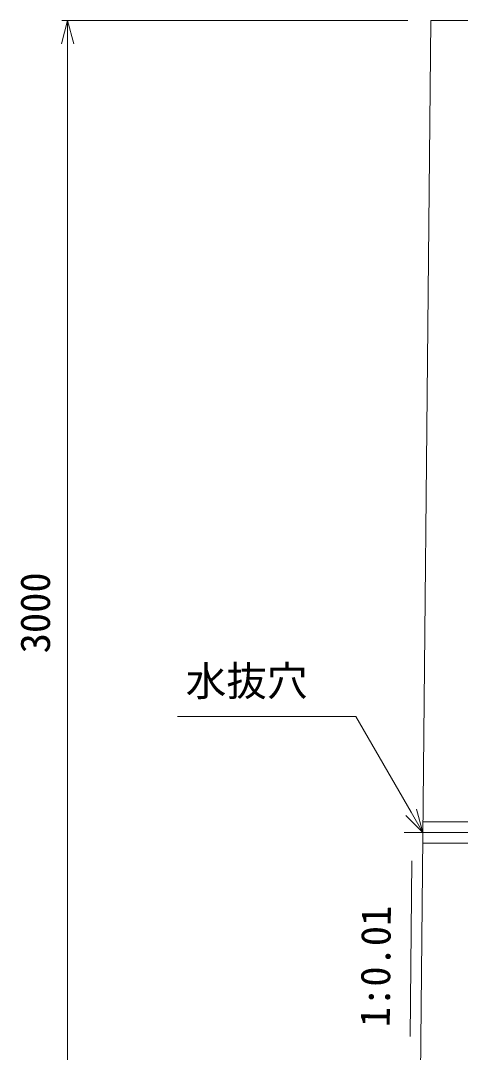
# Model space of a CAD drawing. Units: millimetres, scale not verified. Extents: x 748 to 253048, y 13754 to 73154.
# Drawn here: x 216742 to 220534, y 48534 to 57431 of the extents above; entities that cross this region are included whole.
import ezdxf
from ezdxf.enums import TextEntityAlignment as Align

# ---------------------------------------------------------------- set-up
doc = ezdxf.new("R2010")
doc.units = ezdxf.units.MM
doc.header["$LTSCALE"] = 300
for name, color, linetype, lineweight in [('0_2', 1, 'Continuous', 18), ('D-BMK', 2, 'Continuous', 18), ('D-STR', 1, 'Continuous', 18), ('D-STR-DIM', 7, 'Continuous', 18), ('D-STR-HTXT', 7, 'Continuous', 18)]:
    doc.layers.add(name, color=color, linetype=linetype, lineweight=lineweight)
doc.styles.add('ＭＳ ゴシック', font='')
doc.styles.get('ＭＳ ゴシック').set_extended_font_data('MS Gothic')

msp = doc.modelspace()

# ---------------------------------------------------------------- linework, layer by layer
at = {"layer": '0_2'}
for p, q in [((217094, 57230.9), (217147.6, 57430.9)), ((217147.6, 57430.9), (217201.2, 57230.9)), ((217147.6, 57430.9), (217147.6, 57230.9)), ((220210.9, 50430.9), (220157.3, 50630.9)), ((220064.5, 50577.3), (220210.9, 50430.9)), ((220210.9, 50430.9), (220110.9, 50604.1))]:
    msp.add_line(p, q, dxfattribs=at)
at = {"layer": 'D-BMK'}
msp.add_line((220050.7, 50430.9), (221050.7, 50430.9), dxfattribs=at)
at = {"layer": 'D-STR'}
for p, q in [((220280.9, 57430.9), (220180.9, 47430.9)), ((220780.9, 57430.9), (220280.9, 57430.9)), ((220839.1, 50522.5), (220211.8, 50522.5)), ((220845, 50339.2), (220210, 50339.2))]:
    msp.add_line(p, q, dxfattribs=at)
at = {"layer": 'D-STR-DIM'}
for p, q in [((220080.9, 57430.9), (217097.6, 57430.9)), ((217147.6, 57230.9), (217147.6, 47630.9))]:
    msp.add_line(p, q, dxfattribs=at)
at = {"layer": 'D-STR-HTXT'}
for p, q in [((219633.6, 51430.9), (218096.3, 51430.9)), ((220110.9, 50604.1), (219633.6, 51430.9)), ((220101.1, 48671.9), (220116.3, 50186.2))]:
    msp.add_line(p, q, dxfattribs=at)

# ---------------------------------------------------------------- texts
at = {"layer": 'D-STR-DIM', "color": 1, "style": 'ＭＳ ゴシック'}
msp.add_text('3000', height=256.6, rotation=90, dxfattribs=at).set_placement((217072.6, 51975.2), align=Align.BOTTOM_LEFT)
at = {"layer": 'D-STR-HTXT', "color": 1, "style": 'ＭＳ ゴシック'}
msp.add_text('水抜穴', height=256.6, dxfattribs=at).set_placement((218165.4, 51530.9), align=Align.BOTTOM_LEFT)
msp.add_text('1:0.01', height=256.6, rotation=89.427, dxfattribs=at).set_placement((220001.9, 48749.7), align=Align.BOTTOM_LEFT)

doc.saveas('drawing.dxf')
